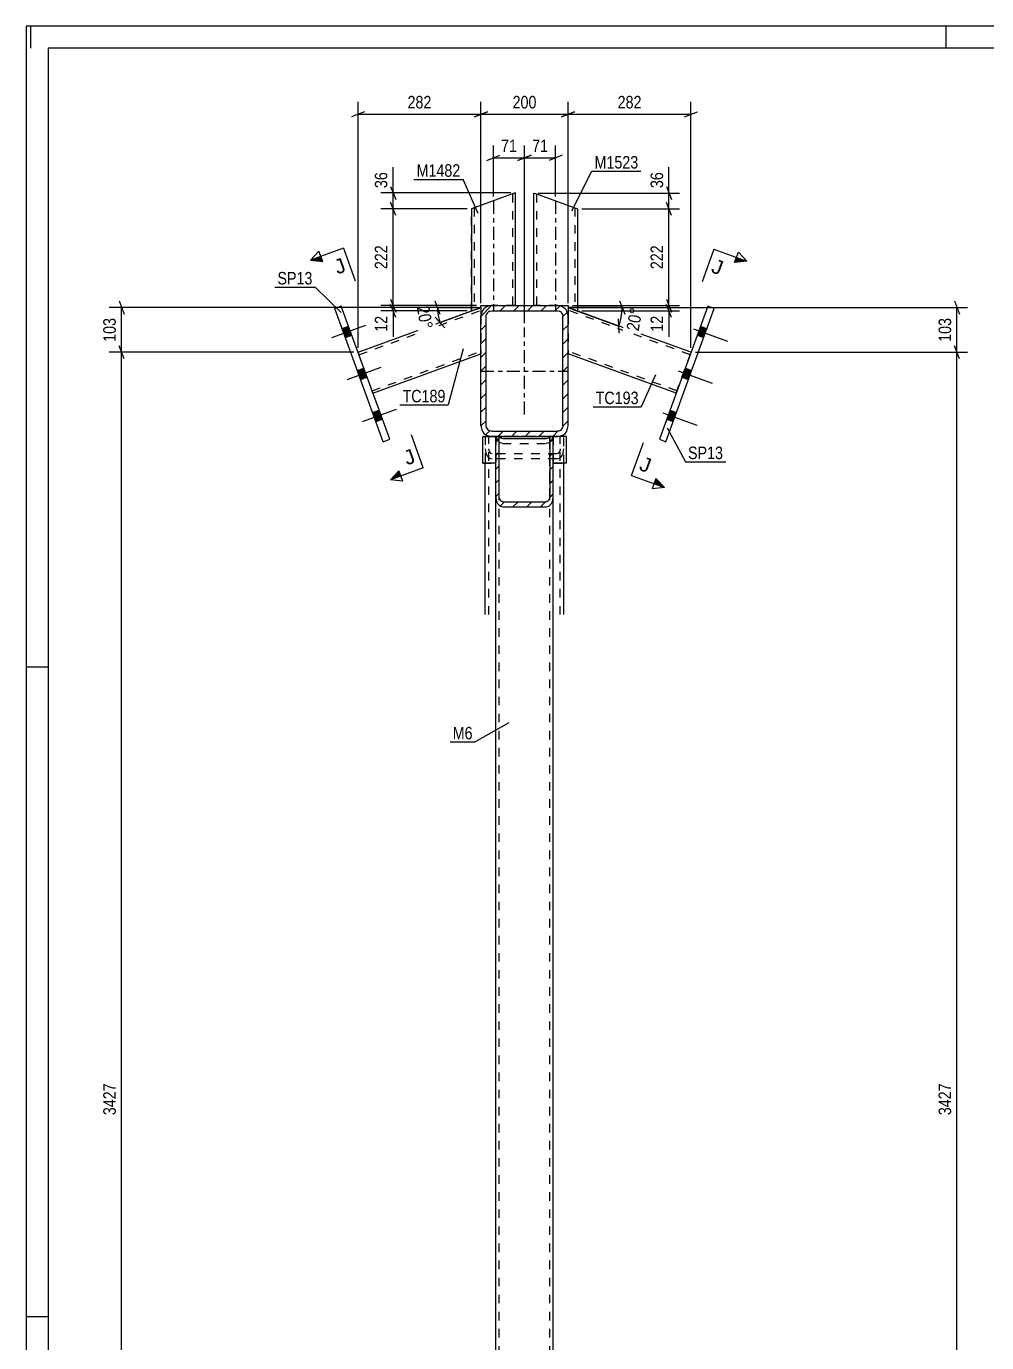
# Model space of a CAD drawing. Header units: millimetres. Extents: x 0 to 841, y 0 to 594.
# Drawn here: x 0 to 220.3, y 292.1 to 594 of the extents above; entities that cross this region are included whole.
import ezdxf

# ---------------------------------------------------------------- set-up
doc = ezdxf.new("R2010")
doc.units = ezdxf.units.MM
doc.linetypes.add('DXK_LINE_DOT2', pattern=[3.9198, 1.9599, -1.9599])
doc.linetypes.add('DXK_LINE_DOT3', pattern=[5.9187, 2.979, -0.9799, 0.9799, -0.9799])
doc.styles.add('Arial', font='ARIAL.TTF', dxfattribs={"height": 0.2})
doc.styles.add('Arial Narrow', font='ARIALN.TTF', dxfattribs={"height": 0.2})

# ---------------------------------------------------------------- blocks, each defined once
blk = doc.blocks.new('Unknown-404205589-1163')
at = {"color": 5, "linetype": 'Continuous'}
for p, q in [((841, 594), (0, 594)), ((0, 594), (0, 0)), ((1, 589), (1, 594)), ((211, 589), (211, 594)), ((836, 589), (5, 589)), ((5, 589), (5, 5)), ((5, 447), (0, 447)), ((5, 298), (0, 298))]:
    blk.add_line(p, q, dxfattribs=at)
blk = doc.blocks.new('Part-404205589-4476 - 4444')
at = {"color": 7, "linetype": 'DXK_LINE_DOT2'}
for p, q in [((121.9, 499.93), (120.9, 499.93)), ((120.9, 499.93), (120.9, 493.78)), ((120.9, 493.78), (123.9, 493.78))]:
    blk.add_line(p, q, dxfattribs=at)
at = {"color": 2, "linetype": 'Continuous'}
for p, q in [((123.9, 499.93), (121.9, 499.93)), ((123.9, 493.78), (123.9, 499.93)), ((123.9, 493.78), (120.9, 493.78))]:
    blk.add_line(p, q, dxfattribs=at)
blk = doc.blocks.new('Part-404205589-4481 - 4444')
at = {"color": 7, "linetype": 'DXK_LINE_DOT2'}
for p, q in [((123.3, 499.93), (105.3, 499.93)), ((105.3, 499.93), (105.3, 493.78)), ((106.1, 459.07), (106.1, 499.93)), ((122.5, 459.07), (122.5, 499.93)), ((123.3, 493.78), (123.3, 499.93)), ((105.3, 497.11), (105.42, 496.22)), ((106.16, 496.67), (106.1, 497.11)), ((106.9, 495.94), (106.6, 496.03)), ((121.7, 495.94), (106.9, 495.94)), ((122.01, 496.03), (121.7, 495.94)), ((122.5, 497.11), (122.44, 496.67)), ((123.18, 496.22), (123.3, 497.11)), ((106.29, 494.95), (106.9, 494.78)), ((121.7, 494.78), (106.9, 494.78)), ((121.7, 494.78), (122.31, 494.95))]:
    blk.add_line(p, q, dxfattribs=at)
at = {"color": 2, "linetype": 'Continuous'}
for p, q in [((105.3, 459.07), (105.3, 493.78)), ((123.3, 459.07), (123.3, 493.78))]:
    blk.add_line(p, q, dxfattribs=at)
at = {"color": 7, "linetype": 'DXK_LINE_DOT2'}
for centre, radius, start, end in [((107.49, 496.71), 2.13, 193.2949, 235.5336), ((107.2, 496.91), 1.06, 193.2949, 235.5336), ((121.41, 496.91), 1.06, 304.4664, 346.7051), ((121.11, 496.71), 2.13, 304.4664, 346.7051)]:
    blk.add_arc(centre, radius, start, end, dxfattribs=at)
blk = doc.blocks.new('Part-404205589-4475 - 4444')
at = {"color": 2, "linetype": 'Continuous'}
for p, q in [((104.7, 499.93), (106.7, 499.93)), ((104.7, 493.78), (104.7, 499.93)), ((107.7, 493.78), (104.7, 493.78))]:
    blk.add_line(p, q, dxfattribs=at)
at = {"color": 7, "linetype": 'DXK_LINE_DOT2'}
for p, q in [((106.7, 499.93), (107.7, 499.93)), ((107.7, 499.93), (107.7, 493.78)), ((104.7, 493.78), (107.7, 493.78))]:
    blk.add_line(p, q, dxfattribs=at)
blk = doc.blocks.new('Part-404205589-4625 - 4444')
at = {"color": 2, "linetype": 'Continuous'}
for p, q in [((156.34, 529.81), (145.23, 499.27)), ((146.73, 498.72), (157.84, 529.26)), ((157.84, 529.26), (156.34, 529.81)), ((145.23, 499.27), (146.73, 498.72))]:
    blk.add_line(p, q, dxfattribs=at)
blk = doc.blocks.new('Part-404205589-4509 - 4444')
at = {"linetype": 'Continuous'}
h = blk.add_hatch(dxfattribs=at)
h.set_pattern_fill('', scale=0.7, style=0, pattern_type=0)
h.set_pattern_definition([(45, (104.3022, 502.332), (-1.57154, 1.57154), [])])
h.paths.add_polyline_path([(104.3, 527.53), (104.3, 502.33), (104.48, 501.41), (105.01, 500.64), (105.78, 500.11), (106.7, 499.93), (121.9, 499.93), (122.82, 500.11), (123.6, 500.64), (124.12, 501.41), (124.3, 502.33), (124.3, 527.53), (124.12, 528.45), (123.6, 529.23), (122.82, 529.75), (121.9, 529.93), (106.7, 529.93), (105.78, 529.75), (105.01, 529.23), (104.48, 528.45)])
h.paths.add_polyline_path([(105.85, 528.38), (106.24, 528.64), (106.7, 528.73), (121.9, 528.73), (122.36, 528.64), (122.75, 528.38), (123.01, 527.99), (123.1, 527.53), (123.1, 502.33), (123.01, 501.87), (122.75, 501.48), (122.36, 501.22), (121.9, 501.13), (106.7, 501.13), (106.24, 501.22), (105.85, 501.48), (105.59, 501.87), (105.5, 502.33), (105.5, 527.53), (105.59, 527.99)])
at = {"color": 2, "linetype": 'Continuous'}
for p, q in [((104.48, 528.45), (104.3, 527.53)), ((106.7, 529.93), (105.78, 529.75)), ((106.24, 528.64), (106.7, 528.73)), ((106.7, 529.93), (121.9, 529.93)), ((106.7, 528.73), (121.9, 528.73)), ((122.82, 529.75), (121.9, 529.93)), ((121.9, 528.73), (122.36, 528.64)), ((124.3, 527.53), (124.12, 528.45)), ((104.3, 502.33), (104.3, 527.53)), ((105.5, 527.53), (105.59, 527.99)), ((105.5, 502.33), (105.5, 527.53)), ((123.01, 527.99), (123.1, 527.53)), ((123.1, 502.33), (123.1, 527.53)), ((124.3, 502.33), (124.3, 527.53)), ((104.3, 502.33), (104.48, 501.41)), ((105.59, 501.87), (105.5, 502.33)), ((106.7, 501.13), (106.24, 501.22)), ((122.36, 501.22), (121.9, 501.13)), ((123.1, 502.33), (123.01, 501.87)), ((124.12, 501.41), (124.3, 502.33)), ((105.78, 500.11), (106.7, 499.93)), ((106.7, 501.13), (121.9, 501.13)), ((106.7, 499.93), (121.9, 499.93)), ((121.9, 499.93), (122.82, 500.11))]:
    blk.add_line(p, q, dxfattribs=at)
at = {"color": 7, "linetype": 'DXK_LINE_DOT3'}
for p, q in [((114.3, 504.93), (114.3, 524.93)), ((104.3, 514.93), (124.3, 514.93))]:
    blk.add_line(p, q, dxfattribs=at)
at = {"color": 2, "linetype": 'Continuous'}
for centre, radius, start, end in [((106.7, 527.53), 2.4, 112.5, 157.5), ((106.7, 527.53), 1.2, 112.5, 157.5), ((121.9, 527.53), 1.2, 22.5, 67.5), ((121.9, 527.53), 2.4, 22.5, 67.5), ((106.7, 502.33), 2.4, 202.5, 247.5), ((106.7, 502.33), 1.2, 202.5, 247.5), ((121.9, 502.33), 1.2, 292.5, 337.5), ((121.9, 502.33), 2.4, 292.5, 337.5)]:
    blk.add_arc(centre, radius, start, end, dxfattribs=at)
blk = doc.blocks.new('Bolt-404205589-4624 - 4444')
at = {"linetype": 'Continuous'}
for points in [[(154.66, 525.2), (153.91, 523.13), (155.42, 522.59), (156.17, 524.65)], [(154.66, 525.2), (153.91, 523.13), (155.42, 522.59), (156.17, 524.65)], [(154.66, 525.2), (153.91, 523.13), (155.42, 522.59), (156.17, 524.65)], [(151.16, 515.57), (150.41, 513.5), (151.91, 512.96), (152.66, 515.02)], [(151.16, 515.57), (150.41, 513.5), (151.91, 512.96), (152.66, 515.02)], [(147.65, 505.94), (146.9, 503.87), (148.4, 503.32), (149.16, 505.39)], [(147.65, 505.94), (146.9, 503.87), (148.4, 503.32), (149.16, 505.39)], [(147.65, 505.94), (146.9, 503.87), (148.4, 503.32), (149.16, 505.39)]]:
    blk.add_hatch(color=1, dxfattribs=at).paths.add_polyline_path(points)
at = {"color": 1, "linetype": 'Continuous'}
for p, q in [((153.07, 524.61), (160.87, 521.77)), ((153.07, 524.61), (160.87, 521.77)), ((153.07, 524.61), (160.87, 521.77)), ((153.91, 523.13), (155.42, 522.59)), ((153.91, 523.13), (155.42, 522.59)), ((153.91, 523.13), (155.42, 522.59)), ((154.66, 525.2), (156.17, 524.65)), ((154.66, 525.2), (156.17, 524.65)), ((154.66, 525.2), (156.17, 524.65)), ((149.56, 514.98), (157.36, 512.14)), ((149.56, 514.98), (157.36, 512.14)), ((150.41, 513.5), (151.91, 512.96)), ((150.41, 513.5), (151.91, 512.96)), ((151.16, 515.57), (152.66, 515.02)), ((151.16, 515.57), (152.66, 515.02)), ((146.06, 505.35), (153.86, 502.51)), ((146.06, 505.35), (153.86, 502.51)), ((146.06, 505.35), (153.86, 502.51)), ((147.65, 505.94), (149.16, 505.39)), ((147.65, 505.94), (149.16, 505.39)), ((147.65, 505.94), (149.16, 505.39)), ((146.9, 503.87), (148.4, 503.32)), ((146.9, 503.87), (148.4, 503.32)), ((146.9, 503.87), (148.4, 503.32))]:
    blk.add_line(p, q, dxfattribs=at)
blk = doc.blocks.new('Part-404205589-20096 - 4444')
at = {"color": 2, "linetype": 'Continuous'}
for p, q in [((112.16, 555.77), (102.16, 552.13)), ((112.16, 555.77), (112.16, 529.93)), ((102.16, 552.13), (102.16, 528.71)), ((102.16, 528.71), (104.3, 529.5)), ((104.3, 529.5), (104.3, 529.93)), ((104.3, 529.93), (106.7, 529.93))]:
    blk.add_line(p, q, dxfattribs=at)
at = {"color": 7, "linetype": 'DXK_LINE_DOT3'}
blk.add_line((107.16, 553.95), (107.16, 528.71), dxfattribs=at)
at = {"color": 7, "linetype": 'DXK_LINE_DOT2'}
for p, q in [((111.56, 555.55), (111.56, 529.93)), ((102.16, 528.71), (102.16, 552.13)), ((102.76, 552.35), (102.8, 552.36)), ((102.76, 552.35), (102.76, 528.93)), ((104.3, 529.93), (104.3, 529.9)), ((104.3, 529.9), (104.3, 529.93)), ((112.16, 529.93), (106.7, 529.93))]:
    blk.add_line(p, q, dxfattribs=at)
blk = doc.blocks.new('Part-404205589-4635 - 4444')
at = {"color": 7, "linetype": 'DXK_LINE_DOT2'}
for p, q in [((120.9, 499.93), (107.7, 499.93)), ((107.7, 486.13), (107.7, 499.93)), ((108.5, 210.93), (108.5, 499.93)), ((120.1, 210.93), (120.1, 499.93)), ((120.9, 486.13), (120.9, 499.93)), ((107.7, 210.93), (107.7, 224.74)), ((120.9, 210.93), (120.9, 224.74)), ((120.9, 210.93), (107.7, 210.93))]:
    blk.add_line(p, q, dxfattribs=at)
at = {"color": 2, "linetype": 'Continuous'}
for p, q in [((107.7, 224.74), (107.7, 486.13)), ((120.9, 224.74), (120.9, 486.13))]:
    blk.add_line(p, q, dxfattribs=at)
blk = doc.blocks.new('Bolt-404205589-4622 - 4444')
at = {"linetype": 'Continuous'}
for points in [[(72.44, 524.66), (73.19, 522.59), (74.69, 523.14), (73.94, 525.2)], [(72.44, 524.66), (73.19, 522.59), (74.69, 523.14), (73.94, 525.2)], [(72.44, 524.66), (73.19, 522.59), (74.69, 523.14), (73.94, 525.2)], [(75.94, 515.02), (76.69, 512.96), (78.2, 513.5), (77.45, 515.57)], [(75.94, 515.02), (76.69, 512.96), (78.2, 513.5), (77.45, 515.57)], [(79.45, 505.39), (80.2, 503.32), (81.7, 503.87), (80.95, 505.94)], [(79.45, 505.39), (80.2, 503.32), (81.7, 503.87), (80.95, 505.94)], [(79.45, 505.39), (80.2, 503.32), (81.7, 503.87), (80.95, 505.94)]]:
    blk.add_hatch(color=1, dxfattribs=at).paths.add_polyline_path(points)
at = {"color": 1, "linetype": 'Continuous'}
for p, q in [((70.09, 522.63), (77.89, 525.47)), ((70.09, 522.63), (77.89, 525.47)), ((70.09, 522.63), (77.89, 525.47)), ((72.44, 524.66), (73.94, 525.2)), ((72.44, 524.66), (73.94, 525.2)), ((72.44, 524.66), (73.94, 525.2)), ((73.19, 522.59), (74.69, 523.14)), ((73.19, 522.59), (74.69, 523.14)), ((73.19, 522.59), (74.69, 523.14)), ((73.59, 513), (81.39, 515.84)), ((73.59, 513), (81.39, 515.84)), ((75.94, 515.02), (77.45, 515.57)), ((75.94, 515.02), (77.45, 515.57)), ((76.69, 512.96), (78.2, 513.5)), ((76.69, 512.96), (78.2, 513.5)), ((77.1, 503.37), (84.9, 506.2)), ((77.1, 503.37), (84.9, 506.2)), ((77.1, 503.37), (84.9, 506.2)), ((79.45, 505.39), (80.95, 505.94)), ((79.45, 505.39), (80.95, 505.94)), ((79.45, 505.39), (80.95, 505.94)), ((80.2, 503.32), (81.7, 503.87)), ((80.2, 503.32), (81.7, 503.87)), ((80.2, 503.32), (81.7, 503.87))]:
    blk.add_line(p, q, dxfattribs=at)
blk = doc.blocks.new('Part-404205589-4623 - 4444')
at = {"color": 2, "linetype": 'Continuous'}
for p, q in [((72.26, 529.81), (70.76, 529.26)), ((81.88, 498.72), (70.76, 529.26)), ((83.38, 499.27), (72.26, 529.81)), ((81.88, 498.72), (83.38, 499.27))]:
    blk.add_line(p, q, dxfattribs=at)
blk = doc.blocks.new('Part-404205589-4626 - 4444')
at = {"color": 2, "linetype": 'Continuous'}
for p, q in [((124.3, 529.5), (124.3, 528.22)), ((152.49, 519.23), (125.7, 528.99)), ((124.3, 528.22), (124.3, 527.53)), ((149.07, 509.84), (124.3, 518.85))]:
    blk.add_line(p, q, dxfattribs=at)
at = {"color": 7, "linetype": 'DXK_LINE_DOT2'}
for p, q in [((125.7, 528.99), (124.3, 529.5)), ((124.3, 529.5), (124.3, 529.4)), ((124.3, 529.4), (124.3, 529.12)), ((152.29, 518.67), (124.3, 528.86)), ((124.3, 527.53), (124.3, 518.85)), ((149.28, 510.4), (124.3, 519.49)), ((149.07, 509.84), (152.49, 519.23))]:
    blk.add_line(p, q, dxfattribs=at)
blk = doc.blocks.new('Part-404205589-4632 - 4444')
at = {"color": 2, "linetype": 'Continuous'}
for p, q in [((76.11, 519.24), (102.16, 528.71)), ((104.3, 529.5), (104.3, 529.4)), ((104.3, 529.4), (104.3, 528.22)), ((104.3, 528.22), (104.3, 527.53)), ((79.53, 509.84), (104.3, 518.85))]:
    blk.add_line(p, q, dxfattribs=at)
at = {"color": 7, "linetype": 'DXK_LINE_DOT2'}
for p, q in [((76.32, 518.67), (104.3, 528.86)), ((102.16, 528.71), (104.3, 529.5)), ((104.3, 529.12), (104.3, 528.22)), ((104.3, 527.53), (104.3, 518.85)), ((79.33, 510.4), (104.3, 519.49)), ((79.53, 509.84), (76.11, 519.24)), ((104.3, 518.85), (104.3, 518.95))]:
    blk.add_line(p, q, dxfattribs=at)
blk = doc.blocks.new('Part-404205589-4638 - 4444')
at = {"linetype": 'Continuous'}
h = blk.add_hatch(dxfattribs=at)
h.set_pattern_fill('', scale=0.7, style=0, pattern_type=0)
h.set_pattern_definition([(45, (107.7022, 486.128), (-1.57154, 1.57154), [])])
h.paths.add_polyline_path([(107.7, 499.93), (107.7, 486.13), (107.82, 485.23), (108.17, 484.48), (108.69, 483.97), (109.3, 483.79), (119.3, 483.79), (119.91, 483.97), (120.43, 484.48), (120.78, 485.23), (120.9, 486.13), (120.9, 499.93), (120.1, 499.93), (120.1, 486.13), (120.04, 485.68), (119.87, 485.3), (119.61, 485.05), (119.3, 484.96), (109.3, 484.96), (109, 485.05), (108.74, 485.3), (108.56, 485.68), (108.5, 486.13), (108.5, 499.93)])
at = {"color": 7, "linetype": 'DXK_LINE_DOT2'}
for p, q in [((107.7, 486.13), (107.7, 499.93)), ((107.7, 499.93), (107.8, 499.93)), ((107.8, 499.93), (108.67, 499.93)), ((107.82, 499.72), (107.8, 499.93)), ((108.5, 486.13), (108.5, 499.93)), ((109.3, 498.28), (108.69, 498.46)), ((109.3, 498.28), (119.3, 498.28)), ((119.91, 498.46), (119.3, 498.28)), ((120.81, 499.93), (119.93, 499.93)), ((120.1, 486.13), (120.1, 499.93)), ((120.81, 499.93), (120.78, 499.72)), ((120.9, 499.93), (120.81, 499.93)), ((120.9, 486.13), (120.9, 499.93))]:
    blk.add_line(p, q, dxfattribs=at)
at = {"color": 2, "linetype": 'Continuous'}
for p, q in [((107.7, 486.13), (107.7, 499.93)), ((108.5, 499.93), (107.7, 499.93)), ((108.5, 486.13), (108.5, 499.93)), ((108.67, 499.93), (108.74, 499.79)), ((108.74, 499.79), (109, 499.54)), ((109, 499.54), (109.3, 499.45)), ((109.3, 499.45), (119.3, 499.45)), ((119.3, 499.45), (119.61, 499.54)), ((119.61, 499.54), (119.87, 499.79)), ((119.87, 499.79), (119.93, 499.93)), ((120.9, 499.93), (120.1, 499.93)), ((120.1, 499.93), (120.1, 486.13)), ((120.9, 486.13), (120.9, 499.93)), ((107.7, 486.13), (107.82, 485.23)), ((108.56, 485.68), (108.5, 486.13)), ((120.1, 486.13), (120.04, 485.68)), ((120.78, 485.23), (120.9, 486.13)), ((108.69, 483.97), (109.3, 483.79)), ((109.3, 484.96), (109, 485.05)), ((109.3, 484.96), (119.3, 484.96)), ((109.3, 483.79), (119.3, 483.79)), ((119.61, 485.05), (119.3, 484.96)), ((119.3, 483.79), (119.91, 483.97))]:
    blk.add_line(p, q, dxfattribs=at)
at = {"color": 7, "linetype": 'DXK_LINE_DOT2'}
for centre, start, end in [((109.89, 500.21), 193.2949, 235.5336), ((118.71, 500.21), 304.4664, 346.7051)]:
    blk.add_arc(centre, 2.13, start, end, dxfattribs=at)
at = {"color": 2, "linetype": 'Continuous'}
for centre, radius, start, end in [((109.89, 485.72), 2.13, 193.2949, 235.5336), ((109.6, 485.93), 1.06, 193.2949, 235.5336), ((119.01, 485.93), 1.06, 304.4664, 346.7051), ((118.71, 485.72), 2.13, 304.4664, 346.7051)]:
    blk.add_arc(centre, radius, start, end, dxfattribs=at)
blk = doc.blocks.new('Part-404205589-20095 - 4444')
at = {"color": 2, "linetype": 'Continuous'}
for p, q in [((116.44, 529.93), (116.44, 555.76)), ((116.44, 555.76), (116.53, 555.73)), ((116.53, 555.73), (116.79, 555.63)), ((116.79, 555.63), (117.64, 555.33)), ((117.64, 555.33), (126.44, 552.12)), ((126.44, 552.12), (126.44, 528.72)), ((121.9, 529.93), (124.3, 529.93)), ((124.3, 529.93), (124.3, 529.5)), ((124.3, 529.5), (126.35, 528.75)), ((126.44, 528.72), (126.35, 528.75))]:
    blk.add_line(p, q, dxfattribs=at)
at = {"color": 7, "linetype": 'DXK_LINE_DOT2'}
for p, q in [((116.79, 555.63), (117.41, 555.41)), ((117.04, 555.54), (117.04, 529.93)), ((117.04, 555.54), (117.09, 555.53)), ((117.18, 555.49), (117.64, 555.33)), ((125.84, 552.34), (125.84, 528.94)), ((121.9, 529.93), (116.44, 529.93))]:
    blk.add_line(p, q, dxfattribs=at)
at = {"color": 7, "linetype": 'DXK_LINE_DOT3'}
blk.add_line((121.44, 553.94), (121.44, 528.72), dxfattribs=at)
blk = doc.blocks.new('StraightDimension-404205589-23880 - 4444')
at = {"color": 7, "linetype": 'Continuous'}
for p, q in [((148.04, 550.62), (146.84, 553.62)), ((127.44, 552.12), (149.84, 552.12)), ((147.44, 529.93), (147.44, 552.12)), ((146.84, 531.43), (148.04, 528.43)), ((125.3, 529.93), (149.84, 529.93))]:
    blk.add_line(p, q, dxfattribs=at)
at = {"color": 0}
blk.add_wipeout([(146.69, 544.37), (142.49, 544.37), (142.49, 537.69), (146.69, 537.69)], dxfattribs=at)
at = {"color": 3, "style": 'Arial Narrow'}
blk.add_text('222', height=2.863, rotation=90.0002, dxfattribs=at).set_placement((146.09, 538.29))
blk = doc.blocks.new('AngleDimension-404205589-10338 - 4444')
at = {"color": 7, "linetype": 'Continuous'}
for p, q in [((93.7, 531), (94.9, 528)), ((103.3, 529.5), (94.3, 529.5)), ((94.3, 529.5), (104.3, 529.5)), ((94.91, 526.08), (104.3, 529.5)), ((95.98, 524.87), (93.83, 527.28))]:
    blk.add_line(p, q, dxfattribs=at)
blk.add_arc((104.3, 529.5), 10, 180, 200.0001, dxfattribs=at)
at = {"color": 0}
blk.add_wipeout([(89.99, 523.69), (94.13, 524.42), (93.01, 530.78), (88.87, 530.05)], dxfattribs=at)
at = {"color": 3, "style": 'Arial Narrow'}
blk.add_text('20°', height=2.863, rotation=-80.0021, dxfattribs=at).set_placement((89.57, 529.57))
blk = doc.blocks.new('StraightDimension-404205589-10346 - 4444')
at = {"color": 7, "linetype": 'Continuous'}
for p, q in [((214.12, 517.73), (212.92, 520.73)), ((153.49, 519.23), (215.92, 519.23)), ((213.52, 176.56), (213.52, 519.23))]:
    blk.add_line(p, q, dxfattribs=at)
at = {"color": 0}
blk.add_wipeout([(212.77, 352.16), (208.57, 352.16), (208.57, 343.64), (212.77, 343.64)], dxfattribs=at)
at = {"color": 3, "style": 'Arial Narrow'}
blk.add_text('3427', height=2.863, rotation=90.0002, dxfattribs=at).set_placement((212.17, 344.24))
blk = doc.blocks.new('StraightDimension-404205589-10191 - 4444')
at = {"color": 7, "linetype": 'Continuous'}
for p, q in [((103.3, 529.5), (19.02, 529.5)), ((21.27, 531), (22.47, 528)), ((21.87, 519.24), (21.87, 529.5)), ((22.47, 517.74), (21.27, 520.74)), ((75.11, 519.24), (19.02, 519.24))]:
    blk.add_line(p, q, dxfattribs=at)
at = {"color": 0}
blk.add_wipeout([(21.12, 527.71), (16.92, 527.71), (16.92, 521.02), (21.12, 521.02)], dxfattribs=at)
at = {"color": 3, "style": 'Arial Narrow'}
blk.add_text('103', height=2.863, rotation=90.0002, dxfattribs=at).set_placement((20.52, 521.62))
blk = doc.blocks.new('StraightDimension-404205589-10192 - 4444')
at = {"color": 7, "linetype": 'Continuous'}
for p, q in [((22.47, 517.74), (21.27, 520.74)), ((75.11, 519.24), (19.02, 519.24)), ((21.87, 176.56), (21.87, 519.24))]:
    blk.add_line(p, q, dxfattribs=at)
at = {"color": 0}
blk.add_wipeout([(21.12, 352.16), (16.92, 352.16), (16.92, 343.64), (21.12, 343.64)], dxfattribs=at)
at = {"color": 3, "style": 'Arial Narrow'}
blk.add_text('3427', height=2.863, rotation=90.0002, dxfattribs=at).set_placement((20.52, 344.24))
blk = doc.blocks.new('AngleDimension-404205589-10340 - 4444')
at = {"color": 7, "linetype": 'Continuous'}
for p, q in [((136.68, 529.5), (124.3, 529.5)), ((135.94, 525.26), (124.3, 529.5)), ((125.24, 529.15), (135.94, 525.26)), ((136.08, 531), (137.28, 528)), ((135.99, 523.65), (135.89, 526.88))]:
    blk.add_line(p, q, dxfattribs=at)
blk.add_arc((124.3, 529.5), 12.38, 340, 360, dxfattribs=at)
at = {"color": 0}
blk.add_wipeout([(142.08, 529.64), (137.94, 530.37), (136.82, 524.01), (140.96, 523.28)], dxfattribs=at)
at = {"color": 3, "style": 'Arial Narrow'}
blk.add_text('20°', height=2.863, rotation=80.0021, dxfattribs=at).set_placement((140.47, 523.97))
blk = doc.blocks.new('StraightDimension-404205589-10345 - 4444')
at = {"color": 7, "linetype": 'Continuous'}
for p, q in [((125.3, 529.5), (215.92, 529.5)), ((212.92, 531), (214.12, 528)), ((213.52, 519.23), (213.52, 529.5)), ((214.12, 517.73), (212.92, 520.73)), ((153.49, 519.23), (215.92, 519.23))]:
    blk.add_line(p, q, dxfattribs=at)
at = {"color": 0}
blk.add_wipeout([(212.77, 527.71), (208.57, 527.71), (208.57, 521.02), (212.77, 521.02)], dxfattribs=at)
at = {"color": 3, "style": 'Arial Narrow'}
blk.add_text('103', height=2.863, rotation=90.0002, dxfattribs=at).set_placement((212.17, 521.62))
blk = doc.blocks.new('StraightDimension-404205589-10348 - 4444')
at = {"color": 7, "linetype": 'Continuous'}
for p, q in [((125.8, 574.42), (122.8, 573.22)), ((124.3, 530.5), (124.3, 576.67)), ((124.3, 573.82), (152.49, 573.82)), ((150.99, 573.22), (153.99, 574.42)), ((152.49, 520.23), (152.49, 576.67))]:
    blk.add_line(p, q, dxfattribs=at)
at = {"color": 0}
blk.add_wipeout([(141.74, 574.57), (141.74, 578.77), (135.06, 578.77), (135.06, 574.57)], dxfattribs=at)
at = {"color": 3, "style": 'Arial Narrow'}
blk.add_text('282', height=2.863, dxfattribs=at).set_placement((135.66, 575.17))
blk = doc.blocks.new('StraightDimension-404205589-10349 - 4444')
at = {"color": 7, "linetype": 'Continuous'}
for p, q in [((105.8, 574.42), (102.8, 573.22)), ((104.3, 530.5), (104.3, 576.67)), ((104.3, 573.82), (124.3, 573.82)), ((122.8, 573.22), (125.8, 574.42)), ((124.3, 530.5), (124.3, 576.67))]:
    blk.add_line(p, q, dxfattribs=at)
at = {"color": 0}
blk.add_wipeout([(117.64, 574.57), (117.64, 578.77), (110.96, 578.77), (110.96, 574.57)], dxfattribs=at)
at = {"color": 3, "style": 'Arial Narrow'}
blk.add_text('200', height=2.863, dxfattribs=at).set_placement((111.56, 575.17))
blk = doc.blocks.new('StraightDimension-404205589-10350 - 4444')
at = {"color": 7, "linetype": 'Continuous'}
for p, q in [((77.61, 574.42), (74.61, 573.22)), ((76.11, 520.24), (76.11, 576.67)), ((76.11, 573.82), (104.3, 573.82)), ((102.8, 573.22), (105.8, 574.42)), ((104.3, 530.5), (104.3, 576.67))]:
    blk.add_line(p, q, dxfattribs=at)
at = {"color": 0}
blk.add_wipeout([(93.55, 574.57), (93.55, 578.77), (86.86, 578.77), (86.86, 574.57)], dxfattribs=at)
at = {"color": 3, "style": 'Arial Narrow'}
blk.add_text('282', height=2.863, dxfattribs=at).set_placement((87.46, 575.17))
blk = doc.blocks.new('StraightDimension-404205589-23825 - 4444')
at = {"color": 7, "linetype": 'Continuous'}
for p, q in [((114.3, 525.93), (114.3, 566.66)), ((121.44, 554.94), (121.44, 566.66)), ((112.8, 563.21), (115.8, 564.41)), ((114.3, 563.81), (121.44, 563.81)), ((122.94, 564.41), (119.94, 563.21))]:
    blk.add_line(p, q, dxfattribs=at)
at = {"color": 0}
blk.add_wipeout([(120.3, 564.56), (120.3, 568.76), (115.44, 568.76), (115.44, 564.56)], dxfattribs=at)
at = {"color": 3, "style": 'Arial Narrow'}
blk.add_text('71', height=2.863, dxfattribs=at).set_placement((116.04, 565.16))
blk = doc.blocks.new('StraightDimension-404205589-23826 - 4444')
at = {"color": 7, "linetype": 'Continuous'}
for p, q in [((107.16, 554.95), (107.16, 566.66)), ((114.3, 525.93), (114.3, 566.66)), ((105.66, 563.21), (108.66, 564.41)), ((107.16, 563.81), (114.3, 563.81)), ((115.8, 564.41), (112.8, 563.21))]:
    blk.add_line(p, q, dxfattribs=at)
at = {"color": 0}
blk.add_wipeout([(113.16, 564.56), (113.16, 568.76), (108.3, 568.76), (108.3, 564.56)], dxfattribs=at)
at = {"color": 3, "style": 'Arial Narrow'}
blk.add_text('71', height=2.863, dxfattribs=at).set_placement((108.9, 565.16))
blk = doc.blocks.new('StraightDimension-404205589-23873 - 4444')
at = {"color": 7, "linetype": 'Continuous'}
for p, q in [((111.16, 555.77), (81.32, 555.77)), ((83.57, 557.27), (84.77, 554.27)), ((84.17, 552.13), (84.17, 555.77)), ((84.77, 550.63), (83.57, 553.63)), ((101.16, 552.13), (81.32, 552.13))]:
    blk.add_line(p, q, dxfattribs=at)
at = {"color": 0}
blk.add_wipeout([(83.42, 561.15), (79.22, 561.15), (79.22, 556.29), (83.42, 556.29)], dxfattribs=at)
at = {"color": 7, "linetype": 'Continuous'}
blk.add_line((84.17, 555.77), (84.17, 561.67), dxfattribs=at)
blk.add_line((84.17, 555.77), (84.17, 561.67), dxfattribs=at)
at = {"color": 3, "style": 'Arial Narrow'}
blk.add_text('36', height=2.863, rotation=90.0002, dxfattribs=at).set_placement((82.82, 556.89))
blk = doc.blocks.new('StraightDimension-404205589-23874 - 4444')
at = {"color": 7, "linetype": 'Continuous'}
for p, q in [((84.77, 550.63), (83.57, 553.63)), ((101.16, 552.13), (81.32, 552.13)), ((84.17, 529.93), (84.17, 552.13)), ((83.57, 531.43), (84.77, 528.43)), ((103.3, 529.93), (81.32, 529.93))]:
    blk.add_line(p, q, dxfattribs=at)
at = {"color": 0}
blk.add_wipeout([(83.42, 544.37), (79.22, 544.37), (79.22, 537.69), (83.42, 537.69)], dxfattribs=at)
at = {"color": 3, "style": 'Arial Narrow'}
blk.add_text('222', height=2.863, rotation=90.0002, dxfattribs=at).set_placement((82.82, 538.29))
blk = doc.blocks.new('StraightDimension-404205589-23875 - 4444')
at = {"color": 7, "linetype": 'Continuous'}
for p, q in [((83.57, 531.43), (84.77, 528.43)), ((103.3, 529.93), (81.32, 529.93)), ((101.16, 528.71), (81.32, 528.71)), ((84.77, 527.21), (83.57, 530.21)), ((84.17, 528.71), (84.17, 529.93))]:
    blk.add_line(p, q, dxfattribs=at)
at = {"color": 0}
blk.add_wipeout([(83.42, 528.19), (79.22, 528.19), (79.22, 523.33), (83.42, 523.33)], dxfattribs=at)
at = {"color": 7, "linetype": 'Continuous'}
blk.add_line((84.17, 528.71), (84.17, 522.81), dxfattribs=at)
blk.add_line((84.17, 528.71), (84.17, 522.81), dxfattribs=at)
at = {"color": 3, "style": 'Arial Narrow'}
blk.add_text('12', height=2.863, rotation=90.0002, dxfattribs=at).set_placement((82.82, 523.93))
blk = doc.blocks.new('StraightDimension-404205589-23879 - 4444')
at = {"color": 7, "linetype": 'Continuous'}
for p, q in [((117.44, 555.76), (149.84, 555.76)), ((146.84, 557.26), (148.04, 554.26)), ((147.44, 552.12), (147.44, 555.76)), ((148.04, 550.62), (146.84, 553.62)), ((127.44, 552.12), (149.84, 552.12))]:
    blk.add_line(p, q, dxfattribs=at)
at = {"color": 0}
blk.add_wipeout([(146.69, 561.14), (142.49, 561.14), (142.49, 556.29), (146.69, 556.29)], dxfattribs=at)
at = {"color": 7, "linetype": 'Continuous'}
blk.add_line((147.44, 555.76), (147.44, 561.67), dxfattribs=at)
blk.add_line((147.44, 555.76), (147.44, 561.67), dxfattribs=at)
at = {"color": 3, "style": 'Arial Narrow'}
blk.add_text('36', height=2.863, rotation=90.0002, dxfattribs=at).set_placement((146.09, 556.89))
blk = doc.blocks.new('StraightDimension-404205589-23881 - 4444')
at = {"color": 7, "linetype": 'Continuous'}
for p, q in [((146.84, 531.43), (148.04, 528.43)), ((125.3, 529.93), (149.84, 529.93)), ((127.44, 528.72), (149.84, 528.72)), ((148.04, 527.22), (146.84, 530.22)), ((147.44, 528.72), (147.44, 529.93))]:
    blk.add_line(p, q, dxfattribs=at)
at = {"color": 0}
blk.add_wipeout([(146.69, 528.19), (142.49, 528.19), (142.49, 523.34), (146.69, 523.34)], dxfattribs=at)
at = {"color": 7, "linetype": 'Continuous'}
blk.add_line((147.44, 528.72), (147.44, 522.81), dxfattribs=at)
blk.add_line((147.44, 528.72), (147.44, 522.81), dxfattribs=at)
at = {"color": 3, "style": 'Arial Narrow'}
blk.add_text('12', height=2.863, rotation=90.0002, dxfattribs=at).set_placement((146.09, 523.94))
blk = doc.blocks.new('Mark-404205589-10202 - 4444')
at = {"color": 0}
blk.add_wipeout([(96.17, 507.75), (96.17, 510.75), (86.31, 510.75), (86.31, 507.75)], dxfattribs=at)
blk.add_wipeout([(96.17, 507.75), (96.17, 510.75), (86.31, 510.75), (86.31, 507.75)], dxfattribs=at)
at = {"color": 30, "linetype": 'Continuous'}
for p in [(100.23, 520.03), (85.71, 507.15)]:
    blk.add_line(p, (96.77, 507.15), dxfattribs=at)
at = {"color": 3, "style": 'Arial Narrow'}
blk.add_text('TC189', height=2.863, dxfattribs=at).set_placement((86.31, 507.75))
blk = doc.blocks.new('Mark-404205589-23792 - 4444')
at = {"color": 0}
blk.add_wipeout([(140.41, 561.38), (140.41, 564.38), (130.36, 564.38), (130.36, 561.38)], dxfattribs=at)
blk.add_wipeout([(140.41, 561.38), (140.41, 564.38), (130.36, 564.38), (130.36, 561.38)], dxfattribs=at)
at = {"color": 30, "linetype": 'Continuous'}
for p, q in [((125.17, 551.66), (129.76, 560.78)), ((129.76, 560.78), (141.01, 560.78))]:
    blk.add_line(p, q, dxfattribs=at)
at = {"color": 3, "style": 'Arial Narrow'}
blk.add_text('M1523', height=2.863, dxfattribs=at).set_placement((130.36, 561.38))
blk = doc.blocks.new('Mark-404205589-10196 - 4444')
at = {"color": 0}
blk.add_wipeout([(159.85, 494.73), (159.85, 497.73), (151.81, 497.73), (151.81, 494.73)], dxfattribs=at)
blk.add_wipeout([(159.85, 494.73), (159.85, 497.73), (151.81, 497.73), (151.81, 494.73)], dxfattribs=at)
at = {"color": 30, "linetype": 'Continuous'}
for p, q in [((147.04, 501.89), (151.21, 494.13)), ((151.21, 494.13), (160.45, 494.13))]:
    blk.add_line(p, q, dxfattribs=at)
at = {"color": 3, "style": 'Arial Narrow'}
blk.add_text('SP13', height=2.863, dxfattribs=at).set_placement((151.81, 494.73))
blk = doc.blocks.new('Mark-404205589-10199 - 4444')
at = {"color": 0}
blk.add_wipeout([(140.48, 507.34), (140.48, 510.34), (130.62, 510.34), (130.62, 507.34)], dxfattribs=at)
blk.add_wipeout([(140.48, 507.34), (140.48, 510.34), (130.62, 510.34), (130.62, 507.34)], dxfattribs=at)
at = {"color": 30, "linetype": 'Continuous'}
for p in [(144.36, 514.08), (130.02, 506.74)]:
    blk.add_line(p, (141.08, 506.74), dxfattribs=at)
at = {"color": 3, "style": 'Arial Narrow'}
blk.add_text('TC193', height=2.863, dxfattribs=at).set_placement((130.62, 507.34))
blk = doc.blocks.new('SectionMark-404205589-25715 - 4444')
at = {"linetype": 'Continuous'}
blk.add_hatch(color=6, dxfattribs=at).paths.add_polyline_path([(162.5, 539.85), (162.93, 541.02), (165.28, 540.17)])
at = {"color": 6, "linetype": 'Continuous'}
for p, q in [((162.5, 539.85), (163.36, 542.2)), ((163.36, 542.2), (165.28, 540.17)), ((165.28, 540.17), (162.5, 539.85)), ((146.38, 488.25), (143.61, 487.93))]:
    blk.add_line(p, q, dxfattribs=at)
at = {"color": 0, "linetype": 'Continuous'}
for points in [[(159.1, 536.83), (160.3, 540.12), (158.1, 540.92), (156.91, 537.63)], [(142.6, 491.49), (143.79, 494.78), (141.6, 495.58), (140.4, 492.29)]]:
    blk.add_wipeout(points, dxfattribs=at)
at = {"linetype": 'Continuous'}
blk.add_hatch(color=6, dxfattribs=at).paths.add_polyline_path([(144.03, 489.11), (144.46, 490.28), (146.38, 488.25)])
at = {"color": 6, "linetype": 'Continuous'}
for p, q in [((157.76, 542.91), (155.03, 535.39)), ((157.76, 542.91), (165.28, 540.17)), ((138.87, 490.99), (141.6, 498.51)), ((138.87, 490.99), (146.38, 488.25)), ((144.46, 490.28), (143.61, 487.93)), ((146.38, 488.25), (144.46, 490.28))]:
    blk.add_line(p, q, dxfattribs=at)
at = {"color": 3, "linetype": 'Continuous', "style": 'Arial'}
for p in [(156.91, 537.63), (140.4, 492.29)]:
    blk.add_text('J', height=3.34, rotation=-20.002, dxfattribs=at).set_placement(p)
blk = doc.blocks.new('Mark-404205589-23795 - 4444')
at = {"color": 0}
blk.add_wipeout([(99.59, 559.5), (99.59, 562.5), (89.53, 562.5), (89.53, 559.5)], dxfattribs=at)
blk.add_wipeout([(99.59, 559.5), (99.59, 562.5), (89.53, 562.5), (89.53, 559.5)], dxfattribs=at)
at = {"color": 30, "linetype": 'Continuous'}
for p in [(88.93, 558.9), (103.68, 551.05)]:
    blk.add_line(p, (100.19, 558.9), dxfattribs=at)
at = {"color": 3, "style": 'Arial Narrow'}
blk.add_text('M1482', height=2.863, dxfattribs=at).set_placement((89.53, 559.5))
blk = doc.blocks.new('Mark-404205589-10193 - 4444')
at = {"color": 0}
blk.add_wipeout([(65.65, 534.79), (65.65, 537.79), (57.61, 537.79), (57.61, 534.79)], dxfattribs=at)
blk.add_wipeout([(65.65, 534.79), (65.65, 537.79), (57.61, 537.79), (57.61, 534.79)], dxfattribs=at)
at = {"color": 30, "linetype": 'Continuous'}
for p in [(57.01, 534.19), (72.23, 528.38)]:
    blk.add_line(p, (66.25, 534.19), dxfattribs=at)
at = {"color": 3, "style": 'Arial Narrow'}
blk.add_text('SP13', height=2.863, dxfattribs=at).set_placement((57.61, 534.79))
blk = doc.blocks.new('Mark-404205589-10205 - 4444')
at = {"color": 0}
blk.add_wipeout([(102.39, 430.45), (102.39, 433.45), (97.82, 433.45), (97.82, 430.45)], dxfattribs=at)
blk.add_wipeout([(102.39, 430.45), (102.39, 433.45), (97.82, 433.45), (97.82, 430.45)], dxfattribs=at)
at = {"color": 30, "linetype": 'Continuous'}
for p in [(110.73, 434.26), (97.22, 429.85)]:
    blk.add_line(p, (102.99, 429.85), dxfattribs=at)
at = {"color": 3, "style": 'Arial Narrow'}
blk.add_text('M6', height=2.863, dxfattribs=at).set_placement((97.82, 430.45))
blk = doc.blocks.new('SectionMark-404205589-25044 - 4444')
at = {"linetype": 'Continuous'}
blk.add_hatch(color=6, dxfattribs=at).paths.add_polyline_path([(67.57, 541.24), (68, 540.07), (65.22, 540.39)])
at = {"color": 6, "linetype": 'Continuous'}
for p, q in [((65.22, 540.39), (67.14, 542.42)), ((68, 540.07), (67.14, 542.42)), ((65.22, 540.39), (68, 540.07)), ((86.33, 489.69), (83.56, 490.01))]:
    blk.add_line(p, q, dxfattribs=at)
at = {"color": 0, "linetype": 'Continuous'}
for points in [[(73.59, 537.85), (72.4, 541.14), (70.2, 540.34), (71.4, 537.05)], [(89.54, 494.05), (88.34, 497.33), (86.15, 496.54), (87.34, 493.25)]]:
    blk.add_wipeout(points, dxfattribs=at)
at = {"linetype": 'Continuous'}
blk.add_hatch(color=6, dxfattribs=at).paths.add_polyline_path([(85.48, 492.04), (85.91, 490.86), (83.56, 490.01)])
at = {"color": 6, "linetype": 'Continuous'}
for p, q in [((72.74, 543.12), (65.22, 540.39)), ((72.74, 543.12), (75.47, 535.6)), ((91.07, 492.74), (88.34, 500.26)), ((91.07, 492.74), (83.56, 490.01)), ((83.56, 490.01), (85.48, 492.04)), ((85.48, 492.04), (86.33, 489.69))]:
    blk.add_line(p, q, dxfattribs=at)
at = {"color": 3, "linetype": 'Continuous', "style": 'Arial'}
for p in [(71.4, 537.05), (87.34, 493.25)]:
    blk.add_text('J', height=3.34, rotation=20.002, dxfattribs=at).set_placement(p)

msp = doc.modelspace()

# ---------------------------------------------------------------- block references
for name in ['Unknown-404205589-1163', 'Part-404205589-20096 - 4444', 'Part-404205589-20095 - 4444', 'Part-404205589-4623 - 4444', 'Part-404205589-4632 - 4444', 'Part-404205589-4509 - 4444', 'Part-404205589-4626 - 4444', 'Part-404205589-4625 - 4444', 'Bolt-404205589-4622 - 4444', 'Bolt-404205589-4624 - 4444', 'Part-404205589-4475 - 4444', 'Part-404205589-4481 - 4444', 'Part-404205589-4635 - 4444', 'Part-404205589-4638 - 4444', 'Part-404205589-4476 - 4444']:
    msp.add_blockref(name, (0, 0))

# ---------------------------------------------------------------- next in the draw order: block references
for name in ['StraightDimension-404205589-23880 - 4444', 'AngleDimension-404205589-10338 - 4444', 'StraightDimension-404205589-10346 - 4444', 'Mark-404205589-10199 - 4444', 'Mark-404205589-10205 - 4444']:
    msp.add_blockref(name, (0, 0))

# ---------------------------------------------------------------- next in the draw order: block references
for name in ['StraightDimension-404205589-10191 - 4444', 'AngleDimension-404205589-10340 - 4444', 'Mark-404205589-10196 - 4444']:
    msp.add_blockref(name, (0, 0))

# ---------------------------------------------------------------- next in the draw order: block references
for name in ['Mark-404205589-10193 - 4444', 'StraightDimension-404205589-10345 - 4444', 'StraightDimension-404205589-10192 - 4444']:
    msp.add_blockref(name, (0, 0))

# ---------------------------------------------------------------- next in the draw order: block references
msp.add_blockref('StraightDimension-404205589-10348 - 4444', (0, 0))

# ---------------------------------------------------------------- next in the draw order: block references
msp.add_blockref('StraightDimension-404205589-10349 - 4444', (0, 0))

# ---------------------------------------------------------------- next in the draw order: block references
for name in ['StraightDimension-404205589-10350 - 4444', 'StraightDimension-404205589-23825 - 4444', 'StraightDimension-404205589-23881 - 4444']:
    msp.add_blockref(name, (0, 0))

# ---------------------------------------------------------------- next in the draw order: block references
for name in ['StraightDimension-404205589-23826 - 4444', 'StraightDimension-404205589-23879 - 4444', 'SectionMark-404205589-25715 - 4444', 'Mark-404205589-10202 - 4444']:
    msp.add_blockref(name, (0, 0))

# ---------------------------------------------------------------- next in the draw order: block references
for name in ['StraightDimension-404205589-23873 - 4444', 'Mark-404205589-23792 - 4444']:
    msp.add_blockref(name, (0, 0))

# ---------------------------------------------------------------- next in the draw order: block references
msp.add_blockref('StraightDimension-404205589-23874 - 4444', (0, 0))

# ---------------------------------------------------------------- next in the draw order: block references
for name in ['Mark-404205589-23795 - 4444', 'StraightDimension-404205589-23875 - 4444']:
    msp.add_blockref(name, (0, 0))

# ---------------------------------------------------------------- next in the draw order: block references
msp.add_blockref('SectionMark-404205589-25044 - 4444', (0, 0))

doc.saveas('drawing.dxf')
